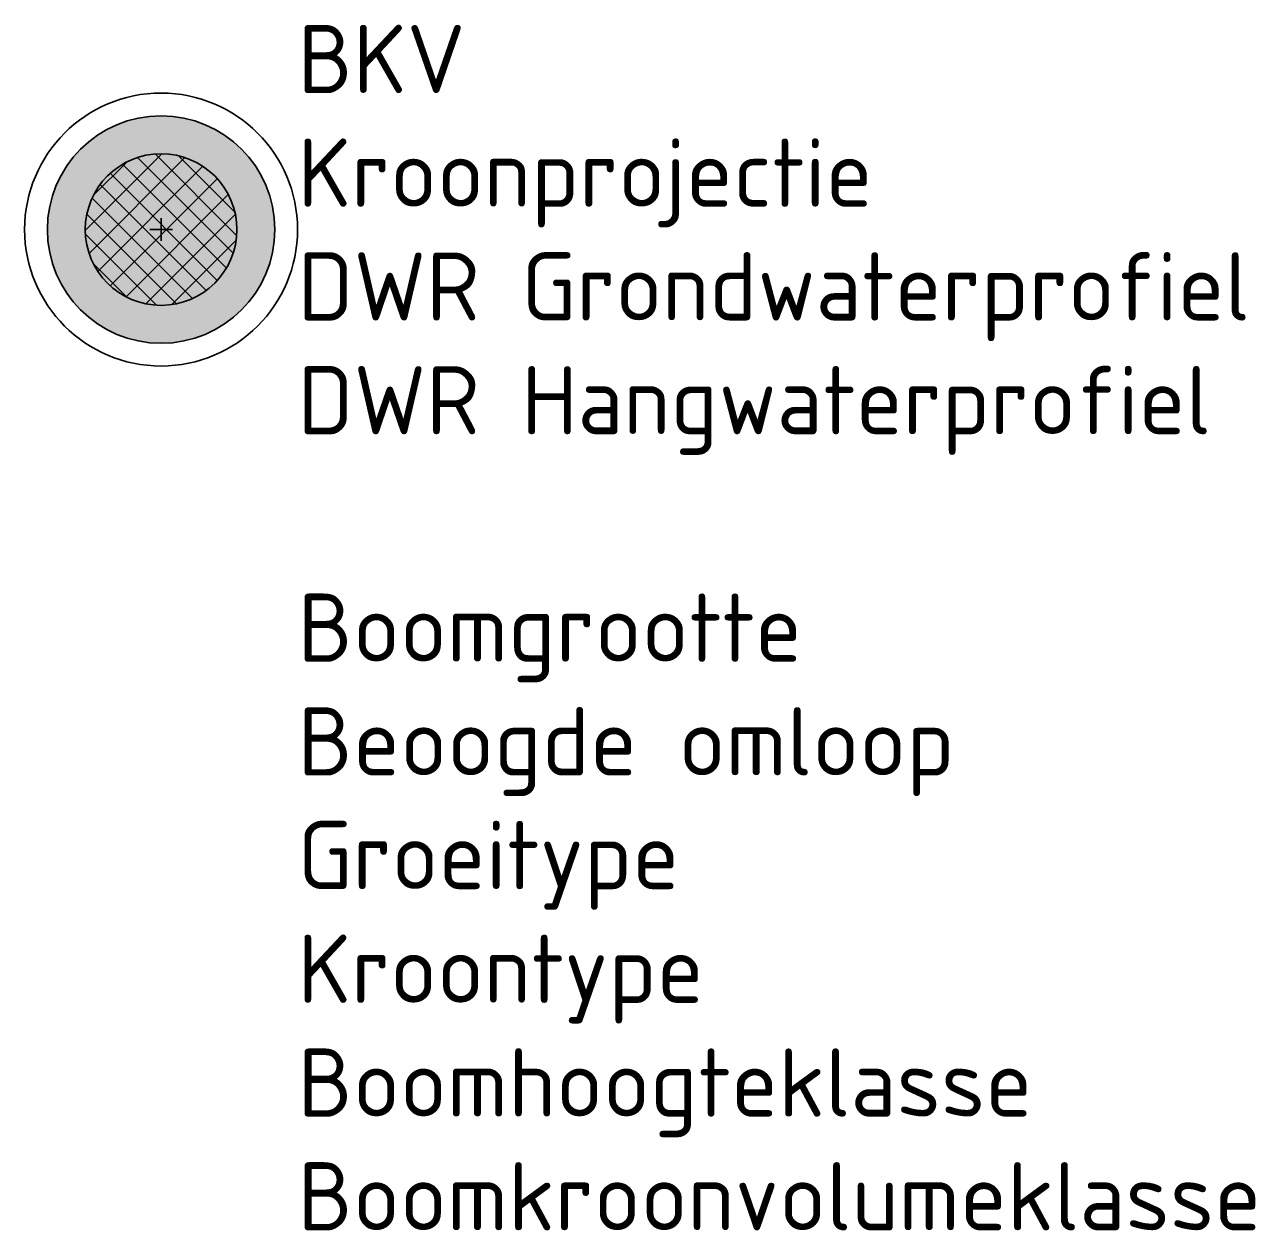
# Model space of a CAD drawing. Header units: metres. Extents: x -1.8 to 14.4, y -13.2 to 2.7.
import ezdxf

# ---------------------------------------------------------------- set-up
doc = ezdxf.new("R2010")
doc.units = ezdxf.units.M
for name, color, linetype, lineweight in [('N-GV-GR-BOOM-T18', 7, 'Continuous', 18), ('N-GV-GR-BOOM_KROON-G', 90, 'Continuous', 35), ('N-GV-GR-BOOM_KROON-V', 92, 'Continuous', 18), ('N-GV-GR-BOOM_OBSTAKELVRIJ_BOVENGRONDS-G', 10, 'Continuous', 35), ('N-GV-GR-BOOM_OBSTAKELVRIJ_ONDERGRONDS-A', 142, 'Continuous', 18), ('N-GV-GR-BOOM_OBSTAKELVRIJ_ONDERGRONDS-G', 140, 'Continuous', 35), ('N-GV-GR-BOOM_STABILITEITSKLUIT-A', 12, 'Continuous', 18), ('N-GV-GR-BOOM_STABILITEITSKLUIT-G', 10, 'Continuous', 35), ('N-GV-GR-BOOM_STAMPOSITIE-G', 7, 'Continuous', 35)]:
    doc.layers.add(name, color=color, linetype=linetype, lineweight=lineweight)
doc.styles.add('NLCS-ISO', font='NLCS-ISO.ttf')

msp = doc.modelspace()

# ---------------------------------------------------------------- hatches: boundary and pattern name
at = {"layer": 'N-GV-GR-BOOM_KROON-V'}
h = msp.add_hatch(color=256, dxfattribs=at)
edge = h.paths.add_edge_path(flags=0)
edge.add_arc((0, 0), 1.5, 0, 360)
at = {"layer": 'N-GV-GR-BOOM_OBSTAKELVRIJ_ONDERGRONDS-A'}
h = msp.add_hatch(dxfattribs=at)
h.set_pattern_fill('AGR-OBSTAKELVRIJ_ONDERGRONDS-SO', color=256, style=0, pattern_type=2)
h.set_pattern_definition([(135, (-1400, 0), (-0.141421356, -0.141421356), [])])
edge = h.paths.add_edge_path()
edge.add_arc((0, 0), 1, 0, 360)
at = {"layer": 'N-GV-GR-BOOM_STABILITEITSKLUIT-A'}
h = msp.add_hatch(dxfattribs=at)
h.set_pattern_fill('AGR-STABILITEITSKLUIT-SO', color=256, style=0, pattern_type=2)
h.set_pattern_definition([(45, (-1400, 0), (-0.176776695, 0.176776695), [])])
edge = h.paths.add_edge_path()
edge.add_arc((0, 0), 1, 0, 360)

# ---------------------------------------------------------------- linework, layer by layer
at = {"layer": 'N-GV-GR-BOOM_KROON-G'}
msp.add_circle((0, 0), 1.5, dxfattribs=at)
at = {"layer": 'N-GV-GR-BOOM_OBSTAKELVRIJ_BOVENGRONDS-G'}
msp.add_circle((0, 0), 1.8, dxfattribs=at)
at = {"layer": 'N-GV-GR-BOOM_OBSTAKELVRIJ_ONDERGRONDS-G'}
msp.add_circle((0, 0), 1, dxfattribs=at)
at = {"layer": 'N-GV-GR-BOOM_STABILITEITSKLUIT-G'}
msp.add_circle((0, 0), 1, dxfattribs=at)
at = {"layer": 'N-GV-GR-BOOM_STAMPOSITIE-G'}
for p, q in [((-0.15, 0), (0.15, 0)), ((0, 0.15), (0, -0.15))]:
    msp.add_line(p, q, dxfattribs=at)

# ---------------------------------------------------------------- texts
at = {"layer": 'N-GV-GR-BOOM-T18', "style": 'NLCS-ISO'}
for tag, p, s in [('BKV', (1.8, 1.8), 'BKV: 12 m3'), ('Kroonprojectie', (1.8, 0.3), 'Kroonprojectie: 7.0 m2'), ('DWR Grondwaterprofiel', (1.8, -1.2), 'DWR GW: 2.5 m3'), ('DWR Hangwaterprofiel', (1.8, -2.7), 'DWR HW: 5.0 m3'), ('Boomgrootte', (1.8, -5.7), '3e grootte'), ('Beoogde omloop', (1.8, -7.2), '20 jaar'), ('Groeitype', (1.8, -8.7), 'Regulier groeiend'), ('Kroontype', (1.8, -10.2), 'Smalle kroon'), ('Boomhoogteklasse', (1.8, -11.7), '< 6 m'), ('Boomkroonvolumeklasse', (1.8, -13.2), '- m3')]:
    msp.add_attdef(tag, p, s, height=0.9, dxfattribs=at)

doc.saveas('drawing.dxf')
